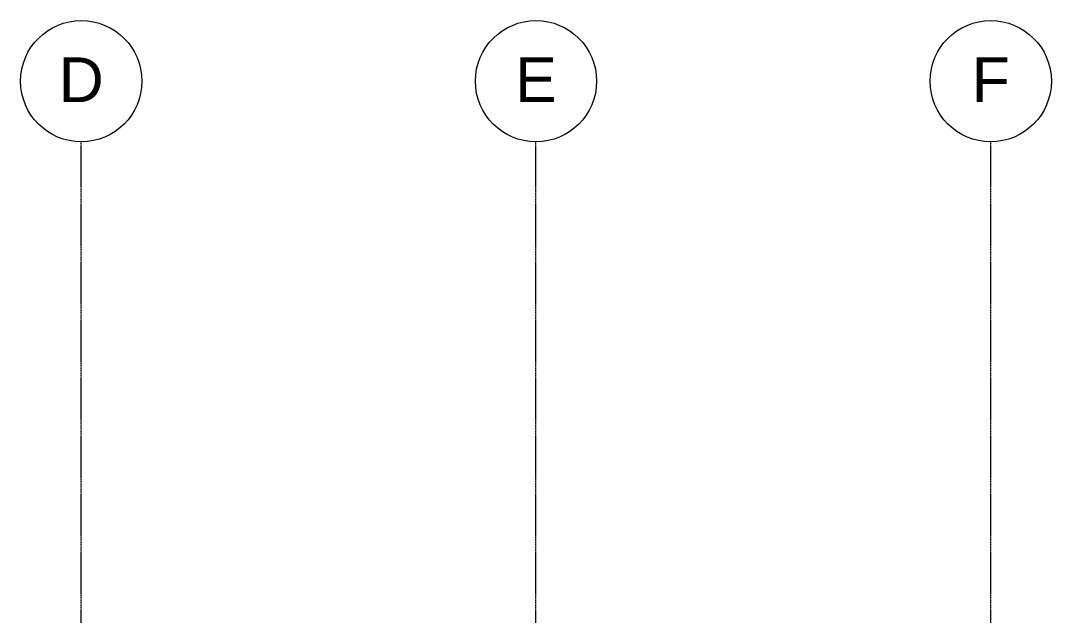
# Model space of a CAD drawing. Header units: inches. Extents: x 20426 to 81837, y -461 to 713.
# Drawn here: x 21838 to 22382, y 399 to 713 of the extents above; entities that cross this region are included whole.
import ezdxf

# ---------------------------------------------------------------- set-up
doc = ezdxf.new("R2010")
doc.units = ezdxf.units.IN
doc.header["$MEASUREMENT"] = 0
doc.linetypes.add('Grid Line 1_2_', pattern=[0.875, 0.5, -0.125, 0.125, -0.125])
doc.layers.add('S-GRID', color=1, linetype='Continuous', lineweight=9)
doc.layers.add('S-GRID-IDEN', color=1, linetype='Continuous', lineweight=9)
doc.styles.add('Arial_1', font='arial.ttf', dxfattribs={"height": 23.60479})

# ---------------------------------------------------------------- blocks, each defined once
blk = doc.blocks.new('Grid - Grid Head - Circle-14747-Elevation - West')
at = {"layer": 'S-GRID-IDEN'}
blk.add_circle((21150.05, 680.66), 32, dxfattribs=at)

msp = doc.modelspace()

# ---------------------------------------------------------------- linework, layer by layer
at = {"layer": 'S-GRID', "linetype": 'Grid Line 1_2_'}
for p, q in [((21870.05, -132), (21870.05, 648.66)), ((22110.05, -132), (22110.05, 648.66)), ((22350.05, -132), (22350.05, 648.66))]:
    msp.add_line(p, q, dxfattribs=at)

# ---------------------------------------------------------------- block references
at = {"layer": 'S-GRID-IDEN'}
for p in [(720, 0), (960, 0), (1200, 0)]:
    msp.add_blockref('Grid - Grid Head - Circle-14747-Elevation - West', p, dxfattribs=at)

# ---------------------------------------------------------------- next in the draw order: texts
at = {"layer": 'S-GRID-IDEN', "char_height": 23.6, "attachment_point": 2, "line_spacing_factor": 0.938532, "style": 'Arial_1', "bg_fill": 3, "box_fill_scale": 1.25, "bg_fill_color": 0, "bg_fill_transparency": 0}
for s, insert, width in [('D', (21870.05, 693.24), 28.224), ('E', (22110.05, 693.24), 26.208), ('F', (22350.05, 693.24), 23.904)]:
    msp.add_mtext(s, dxfattribs=dict(at, insert=insert, width=width))

doc.saveas('drawing.dxf')
